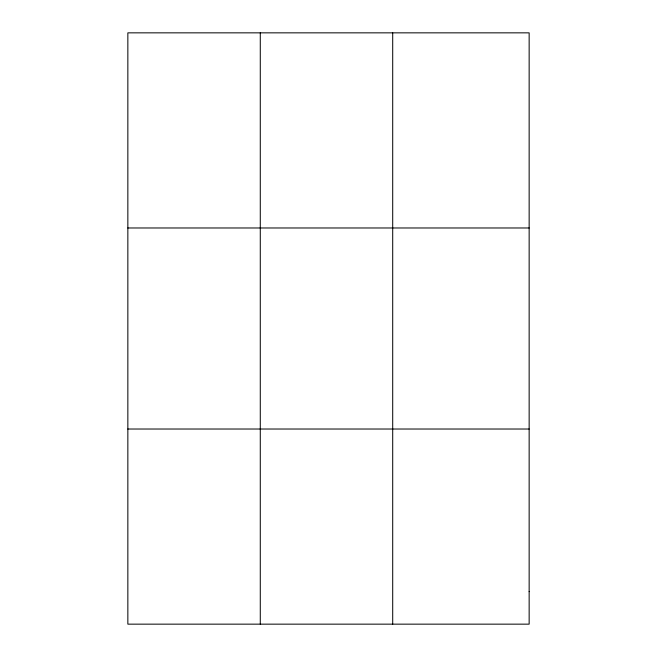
<?xml version="1.0" encoding="UTF-8"?>
<svg xmlns="http://www.w3.org/2000/svg" width="657" height="657" viewBox="0 0 657 657"><rect width="100%" height="100%" fill="white"/><g stroke="black" fill="none" stroke-linecap="round" stroke-linejoin="round"><path stroke-width="0.99" d="M260.279 624.15L260.279 32.85M392.705 624.15L392.705 32.85M127.852 227.979L529.148 227.979M127.852 429.021L529.148 429.021M529.148 591.629L529.148 624.15L127.852 624.15L127.852 32.85L529.148 32.85L529.148 591.629"/></g></svg>
